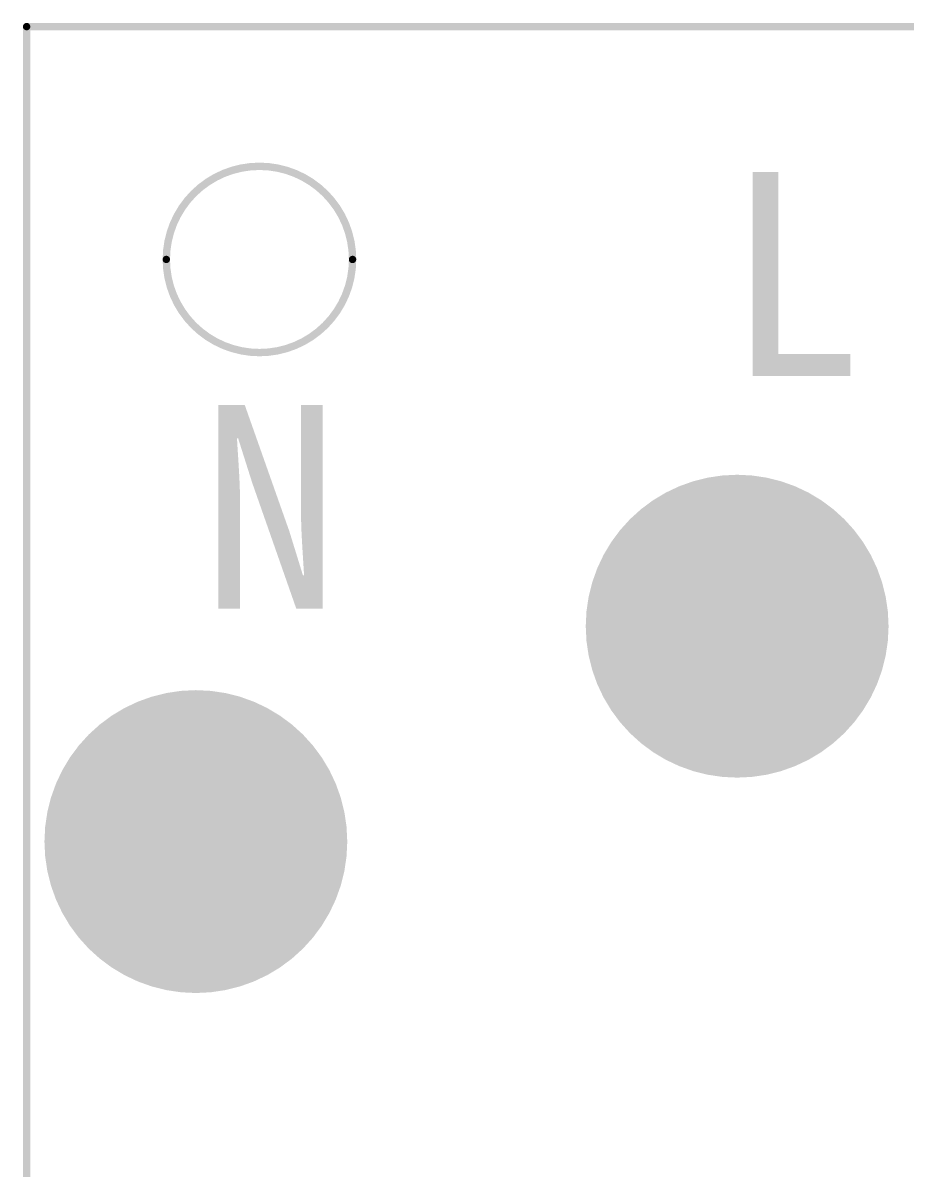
# Model space of a CAD drawing. Extents: x 749 to 923, y 554 to 649.
# Drawn here: x 824.59 to 839.74, y 610.57 to 630.25 of the extents above; entities that cross this region are included whole.
import ezdxf

# ---------------------------------------------------------------- set-up
doc = ezdxf.new("R2010")
doc.units = 0
doc.header["$MEASUREMENT"] = 0
for name, color, linetype in [('BOTTOMLAYER', 5, 'CONTINUOUS'), ('BOTTOMSOLDER', 6, 'CONTINUOUS'), ('KEEPOUTLAYER', 6, 'CONTINUOUS'), ('MULTILAYER', 9, 'CONTINUOUS'), ('TOPLAYER', 1, 'CONTINUOUS'), ('TOPOVERLAY', 7, 'CONTINUOUS'), ('TOPSOLDER', 216, 'CONTINUOUS')]:
    doc.layers.add(name, color=color, linetype=linetype)

msp = doc.modelspace()

# ---------------------------------------------------------------- linework, layer by layer
at = {"layer": 'BOTTOMLAYER', "const_width": 2.5}
for points in [[(835.609, 619.883, 1), (838.109, 619.883, 1)], [(826.309, 616.183, 1), (828.809, 616.183, 1)]]:
    msp.add_lwpolyline(points, format="xyb", close=True, dxfattribs=at)
at = {"layer": 'BOTTOMSOLDER', "const_width": 2.602}
for points in [[(835.559, 619.883, 1), (838.16, 619.883, 1)], [(826.259, 616.183, 1), (828.86, 616.183, 1)]]:
    msp.add_lwpolyline(points, format="xyb", close=True, dxfattribs=at)
at = {"layer": 'KEEPOUTLAYER', "const_width": 0.127}
for points in [[(824.652, 580.183), (824.652, 630.183)], [(824.652, 630.183), (857.152, 630.183)]]:
    msp.add_lwpolyline(points, dxfattribs=at)
at = {"layer": 'KEEPOUTLAYER'}
for points, const_width in [([(824.62, 630.183, 1), (824.683, 630.183, 1)], 0.0636), ([(824.62, 630.183, 1), (824.683, 630.183, 1)], 0.0636), ([(830.252, 626.183, 1), (827.052, 626.183, 1)], 0.127), ([(827.02, 626.183, 1), (827.083, 626.183, 1)], 0.0636), ([(830.22, 626.183, 1), (830.283, 626.183, 1)], 0.0636)]:
    msp.add_lwpolyline(points, format="xyb", close=True, dxfattribs=dict(at, const_width=const_width))
at = {"layer": 'MULTILAYER', "const_width": 2.5}
for points in [[(835.609, 619.883, 1), (838.109, 619.883, 1)], [(826.309, 616.183, 1), (828.809, 616.183, 1)]]:
    msp.add_lwpolyline(points, format="xyb", close=True, dxfattribs=at)
at = {"layer": 'TOPLAYER', "const_width": 2.5}
for points in [[(835.609, 619.883, 1), (838.109, 619.883, 1)], [(826.309, 616.183, 1), (828.809, 616.183, 1)]]:
    msp.add_lwpolyline(points, format="xyb", close=True, dxfattribs=at)
at = {"layer": 'TOPSOLDER', "const_width": 2.602}
for points in [[(835.559, 619.883, 1), (838.16, 619.883, 1)], [(826.259, 616.183, 1), (828.86, 616.183, 1)]]:
    msp.add_lwpolyline(points, format="xyb", close=True, dxfattribs=at)

# ---------------------------------------------------------------- texts
at = {"layer": 'TOPOVERLAY'}
for s, p in [('L', (836.652, 624.183)), ('N', (827.652, 620.183))]:
    msp.add_text(s, height=3.5, rotation=360, dxfattribs=at).set_placement(p)

doc.saveas('drawing.dxf')
